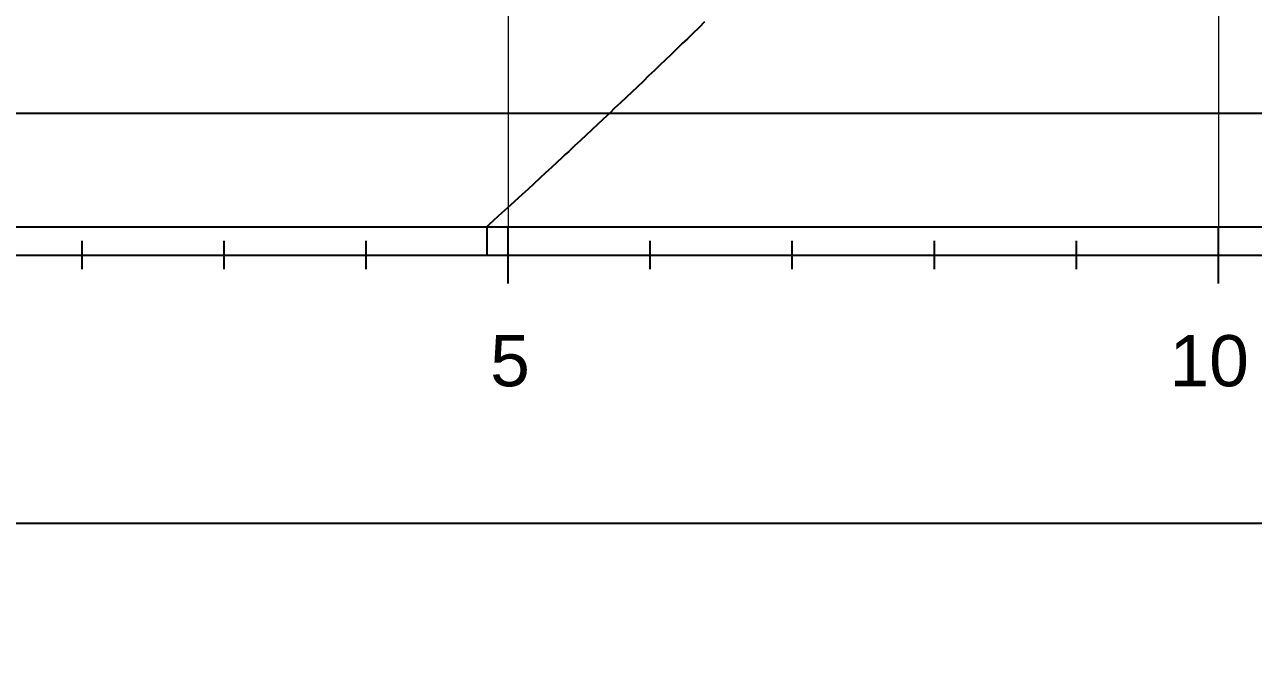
# Model space of a CAD drawing. Extents: x 11249 to 82946, y 15238 to 34763.
# Drawn here: x 16141 to 20467, y 15238 to 17458 of the extents above; entities that cross this region are included whole.
import ezdxf

# ---------------------------------------------------------------- set-up
doc = ezdxf.new("R2010")
doc.units = 0
doc.header["$LTSCALE"] = 250
for name, color, linetype, lineweight in [('00_Grid', 1, 'CONTINUOUS', 25), ('03_Lines_Buttocks', 7, 'CONTINUOUS', 25), ('03_Lines_Grid', 253, 'CONTINUOUS', 15), ('03_Lines_Waterlines', 7, 'CONTINUOUS', 25)]:
    doc.layers.add(name, color=color, linetype=linetype, lineweight=lineweight)
doc.layers.add('Make2D$Visible$Curves$0', color=18, linetype='CONTINUOUS', true_color=0x000000)
doc.layers.add('S0CO1', color=1, linetype='CONTINUOUS')
doc.styles.add('Default', font='arial.ttf')

msp = doc.modelspace()

# ---------------------------------------------------------------- linework, layer by layer
at = {"layer": '03_Lines_Buttocks'}
for points in [[(34093.7, 25413.4, 0.000024), (29093.7, 25240.3)], [(34093.7, 25472.6, 0.000032), (29093.7, 25299.6)]]:
    msp.add_lwpolyline(points, format="xyb", dxfattribs=at)
at = {"layer": '03_Lines_Grid'}
for p, q in [((17843.7, 21446.5), (17843.7, 16646.5)), ((20343.7, 21446.5), (20343.7, 16646.5))]:
    msp.add_line(p, q, dxfattribs=at)
at = {"layer": '03_Lines_Grid', "linetype": 'ByBlock', "lineweight": -2}
msp.add_line((12584.8, 17146.5), (51068.5, 17146.5), dxfattribs=at)
at = {"layer": '03_Lines_Waterlines', "color": 2}
msp.add_line((14343.7, 16746.5), (29093.7, 16746.5), dxfattribs=at)
at = {"layer": '03_Lines_Waterlines'}
msp.add_lwpolyline([(38837.2, 21446.5), (34093.7, 21446.5, 0.000019), (29145.2, 21446.5)], format="xyb", dxfattribs=at)
msp.add_lwpolyline([(18535, 17466.8), (18515.4, 17447.8), (18492.1, 17425.2), (18474.3, 17408), (18456.5, 17390.8), (18436.8, 17371.8), (18417.1, 17352.8), (18397.4, 17333.8), (18377.6, 17314.8), (18358.2, 17296.2), (18338, 17276.9), (18318.1, 17257.9), (18298.2, 17238.9), (18278.3, 17220), (18258.3, 17201), (18238.3, 17182), (18218.3, 17163.1), (18201.9, 17147.5), (18178.2, 17125.2), (18158, 17106.2), (18137.9, 17087.3), (18117.7, 17068.3), (18097.5, 17049.4), (18077.2, 17030.4), (18056.9, 17011.5), (18044.5, 16999.9), (18032.1, 16988.3), (18016.2, 16973.6), (17995.7, 16954.6), (17975.3, 16935.7), (17954.7, 16916.8), (17934.2, 16897.8), (17913.6, 16878.9), (17892.9, 16860), (17878.7, 16846.9), (17865.1, 16834.5), (17851.5, 16822.1), (17830.7, 16803.2), (17809.8, 16784.3), (17788.9, 16765.4), (17778.4, 16755.9), (17767.9, 16746.5), (17767.9, 16646.5)], dxfattribs=at)
at = {"layer": 'Make2D$Visible$Curves$0', "color": 0, "linetype": 'ByBlock', "lineweight": -2}
for p, q in [((17843.7, 16546.5), (17843.7, 16746.5)), ((20343.7, 16546.5), (20343.7, 16746.5)), ((16343.7, 16596.5), (16343.7, 16696.5)), ((16843.7, 16596.5), (16843.7, 16696.5)), ((17343.7, 16596.5), (17343.7, 16696.5)), ((18343.7, 16596.5), (18343.7, 16696.5)), ((18843.7, 16596.5), (18843.7, 16696.5)), ((19343.7, 16596.5), (19343.7, 16696.5)), ((19843.7, 16596.5), (19843.7, 16696.5)), ((12584.8, 16646.5), (50512.8, 16646.5))]:
    msp.add_line(p, q, dxfattribs=at)
at = {"layer": 'S0CO1', "color": 6}
msp.add_line((82427.2, 15702.1), (11777.6, 15702.1), dxfattribs=at)

# ---------------------------------------------------------------- texts
at = {"layer": '00_Grid', "char_height": 180, "attachment_point": 7, "style": 'Default'}
for s, insert, width in [('5', (17779.9, 16182.2), 620.217), ('10', (20171.3, 16182.2), 894.13)]:
    msp.add_mtext(s, dxfattribs=dict(at, insert=insert, width=width))

doc.saveas('drawing.dxf')
